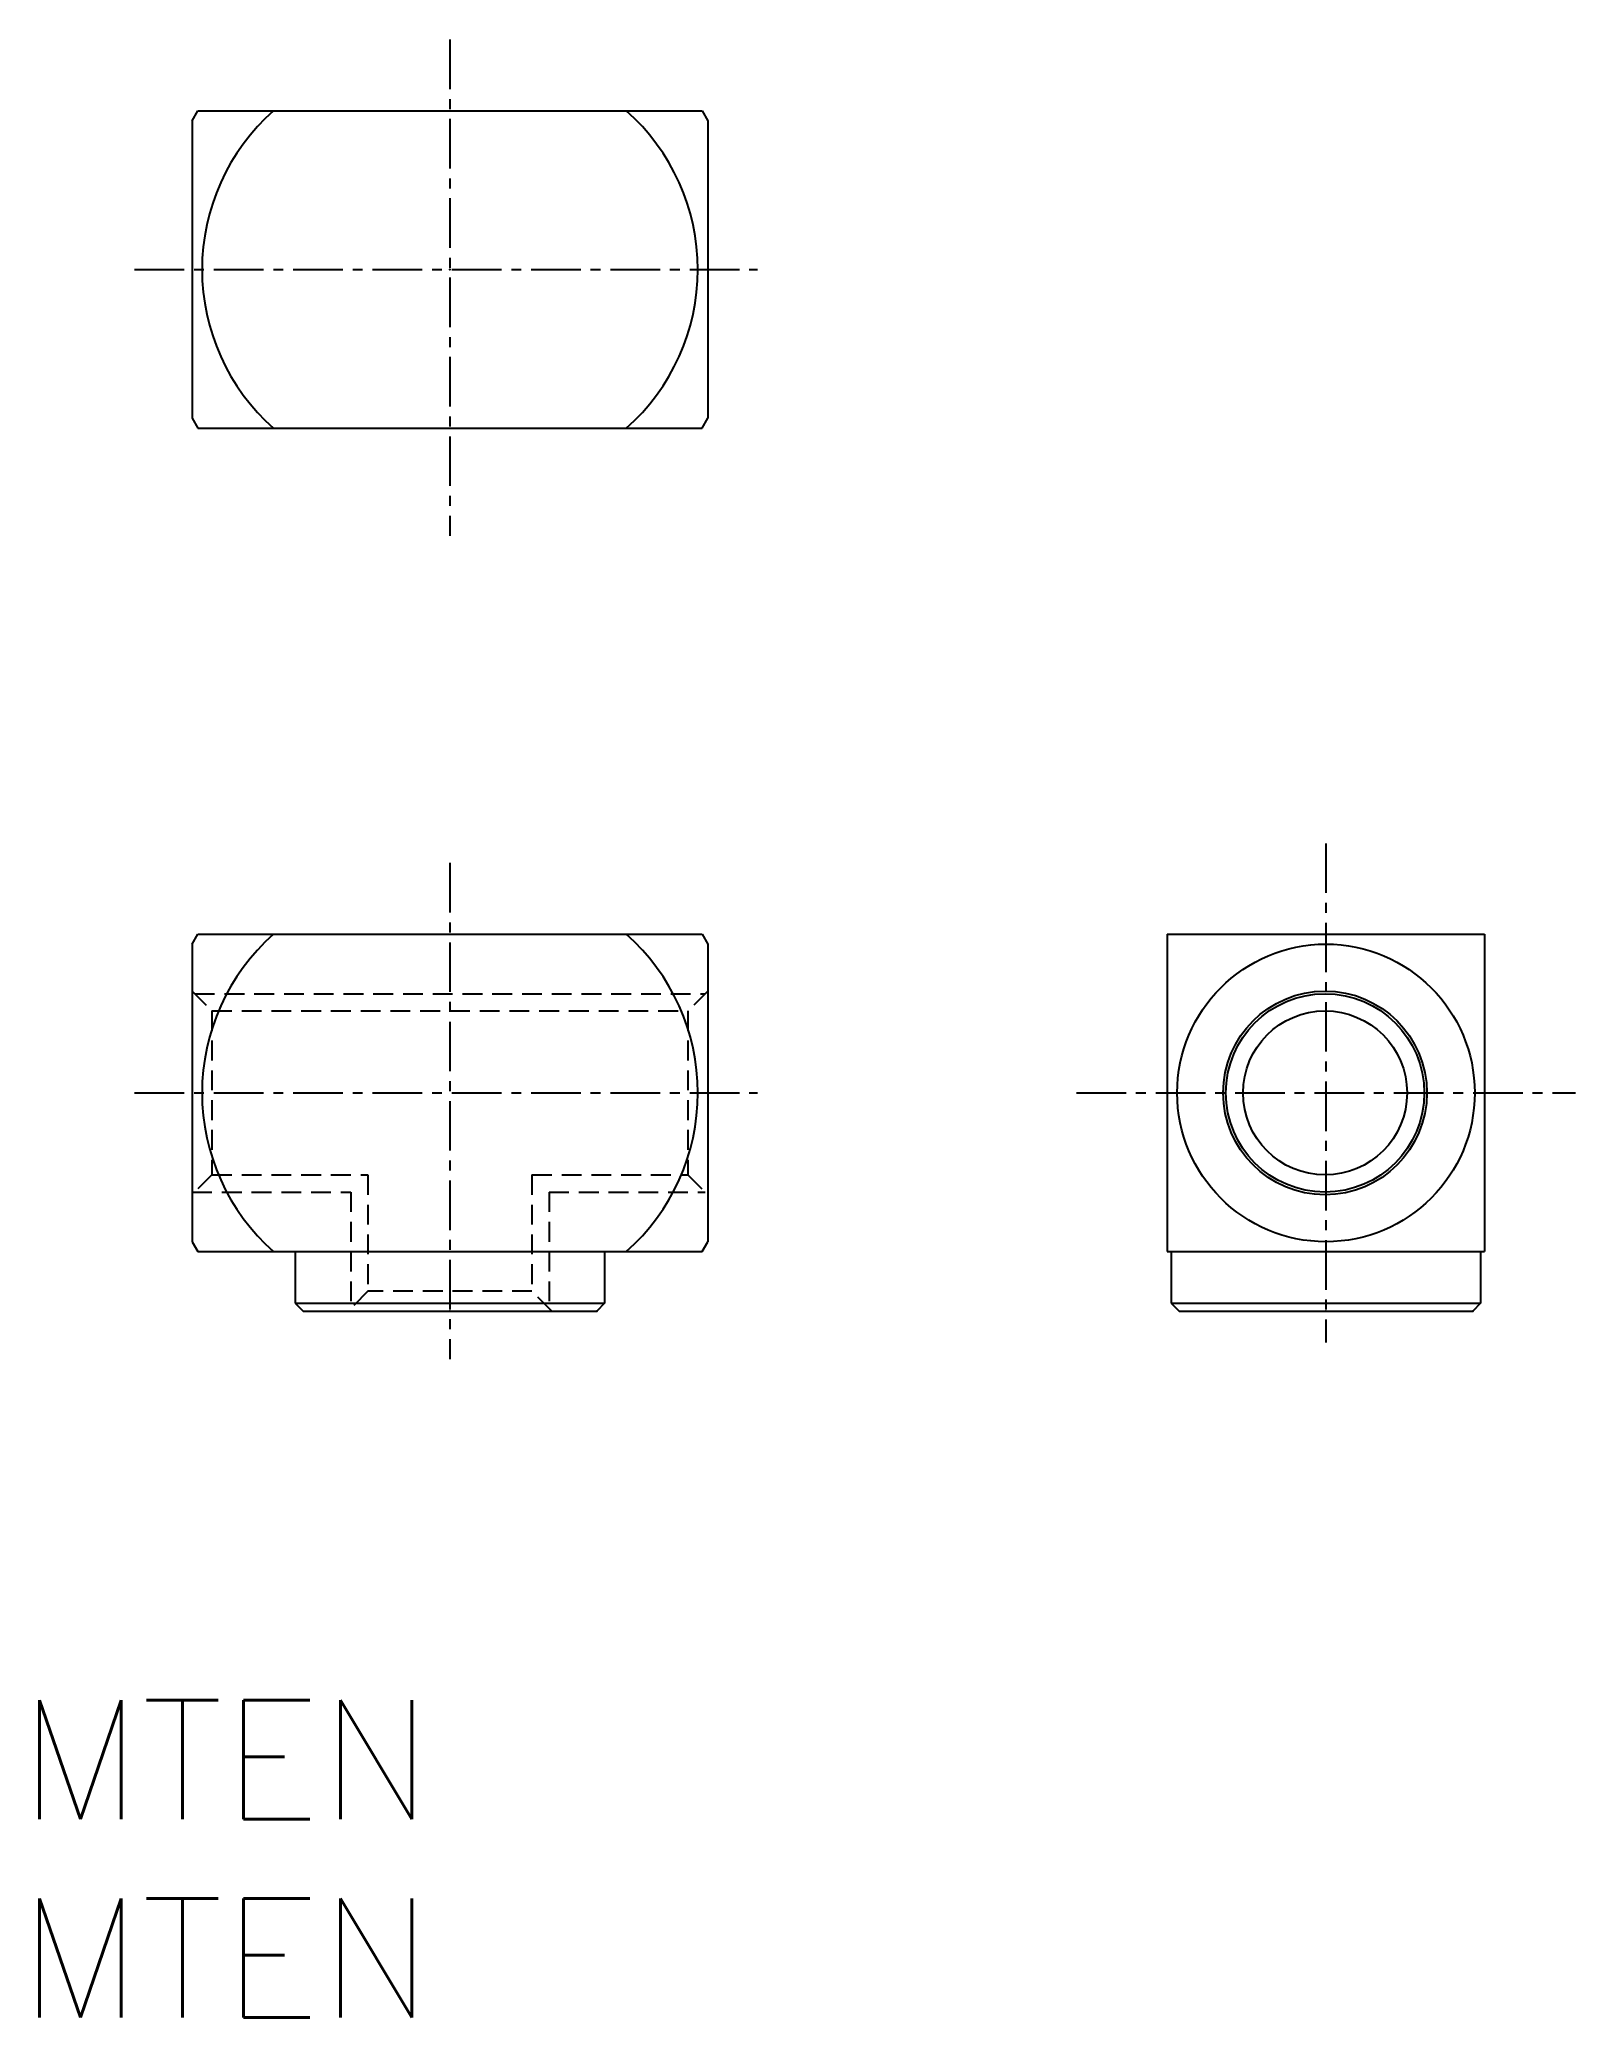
# Model space of a CAD drawing. Extents: x 118.4 to 157.1, y 63.5 to 113.4.
import ezdxf
from ezdxf.enums import TextEntityAlignment as Align

# ---------------------------------------------------------------- set-up
doc = ezdxf.new("R2010")
doc.units = 0
doc.linetypes.add('CENTER', pattern=[2, 1.25, -0.25, 0.25, -0.25])
doc.linetypes.add('DASHED', pattern=[0.75, 0.5, -0.25])
doc.layers.get('0').update_dxf_attribs({"linetype": 'CONTINUOUS'})
doc.layers.add('CENTER', color=1, linetype='CENTER')
doc.styles.get("Standard").update_dxf_attribs({"font": 'txt.shx', "bigfont": 'extfont.shx'})

msp = doc.modelspace()

# ---------------------------------------------------------------- linework, layer by layer
at = {"color": 7, "linetype": 'CONTINUOUS'}
for p, q in [((122.266, 111.316), (122.41, 111.566)), ((122.266, 111.316), (122.266, 103.816)), ((122.41, 111.566), (135.122, 111.566)), ((135.122, 111.566), (135.266, 111.316)), ((135.266, 111.316), (135.266, 103.816)), ((122.266, 103.816), (122.41, 103.566)), ((135.122, 103.566), (135.266, 103.816)), ((122.41, 103.566), (135.122, 103.566)), ((122.266, 90.564), (122.41, 90.814)), ((122.41, 90.814), (135.122, 90.814)), ((135.122, 90.814), (135.266, 90.564)), ((146.851, 90.814), (146.851, 82.814)), ((146.851, 90.814), (154.851, 90.814)), ((154.851, 90.814), (154.851, 82.814)), ((122.266, 90.564), (122.266, 83.064)), ((135.266, 90.564), (135.266, 83.064)), ((122.266, 83.064), (122.41, 82.814)), ((122.41, 82.814), (135.122, 82.814)), ((124.866, 82.814), (124.866, 81.514)), ((132.666, 82.814), (132.666, 81.514)), ((135.122, 82.814), (135.266, 83.064)), ((146.851, 82.814), (154.851, 82.814)), ((146.951, 82.814), (146.951, 81.514)), ((154.751, 82.814), (154.751, 81.514)), ((124.866, 81.514), (132.666, 81.514)), ((124.866, 81.514), (125.066, 81.314)), ((125.066, 81.314), (132.466, 81.314)), ((132.666, 81.514), (132.466, 81.314)), ((146.951, 81.514), (154.751, 81.514)), ((146.951, 81.514), (147.151, 81.314)), ((147.151, 81.314), (154.551, 81.314)), ((154.751, 81.514), (154.551, 81.314))]:
    msp.add_line(p, q, dxfattribs=at)
at = {"color": 3, "linetype": 'DASHED'}
for p, q in [((122.266, 89.381), (122.766, 88.881)), ((122.333, 89.314), (135.199, 89.314)), ((135.266, 89.381), (134.766, 88.881)), ((122.766, 88.881), (122.766, 84.747)), ((122.766, 88.881), (134.766, 88.881)), ((134.766, 88.881), (134.766, 84.747)), ((122.766, 84.747), (122.266, 84.247)), ((122.766, 84.747), (126.699, 84.747)), ((126.699, 84.747), (126.699, 81.814)), ((130.833, 84.747), (134.766, 84.747)), ((130.833, 84.747), (130.833, 81.814)), ((134.766, 84.747), (135.266, 84.247)), ((122.266, 84.314), (126.266, 84.314)), ((126.266, 84.314), (126.266, 81.381)), ((131.266, 84.314), (135.199, 84.314)), ((131.266, 84.314), (131.266, 81.381)), ((126.699, 81.814), (126.199, 81.314)), ((130.833, 81.814), (126.699, 81.814)), ((131.333, 81.314), (130.833, 81.814))]:
    msp.add_line(p, q, dxfattribs=at)
at = {"color": 7, "linetype": 'CONTINUOUS'}
for centre, radius in [((150.851, 86.814), 3.75), ((150.829, 86.814), 2.567), ((150.829, 86.814), 2.5), ((150.829, 86.814), 2.067)]:
    msp.add_circle(centre, radius, dxfattribs=at)
for centre, start, end in [((127.851, 107.566), 131.4304, 228.5696), ((129.681, 107.566), 311.4304, 48.5696), ((127.851, 86.814), 131.4304, 228.5696), ((129.681, 86.814), 311.4304, 48.5696)]:
    msp.add_arc(centre, 5.335, start, end, dxfattribs=at)
for p in [(135.266, 107.566), (128.766, 81.314), (132.466, 81.314), (150.851, 81.314), (154.551, 81.314)]:
    msp.add_point(p, dxfattribs=at)
at = {"layer": 'CENTER', "color": 1, "linetype": 'CENTER'}
for p, q in [((128.766, 113.361), (128.766, 100.857)), ((120.814, 107.566), (136.523, 107.566)), ((150.851, 93.104), (150.851, 80.524)), ((128.766, 92.609), (128.766, 80.106)), ((120.814, 86.814), (136.523, 86.814)), ((144.561, 86.814), (157.141, 86.814))]:
    msp.add_line(p, q, dxfattribs=at)
msp.add_point((128.766, 107.566), dxfattribs=at)

# ---------------------------------------------------------------- texts
at = {"color": 7, "linetype": 'CONTINUOUS'}
for p in [(117.906, 70.014), (117.906, 65.014)]:
    msp.add_text('MTEN', height=3, dxfattribs=at).set_placement(p, align=Align.MIDDLE_LEFT)

doc.saveas('drawing.dxf')
